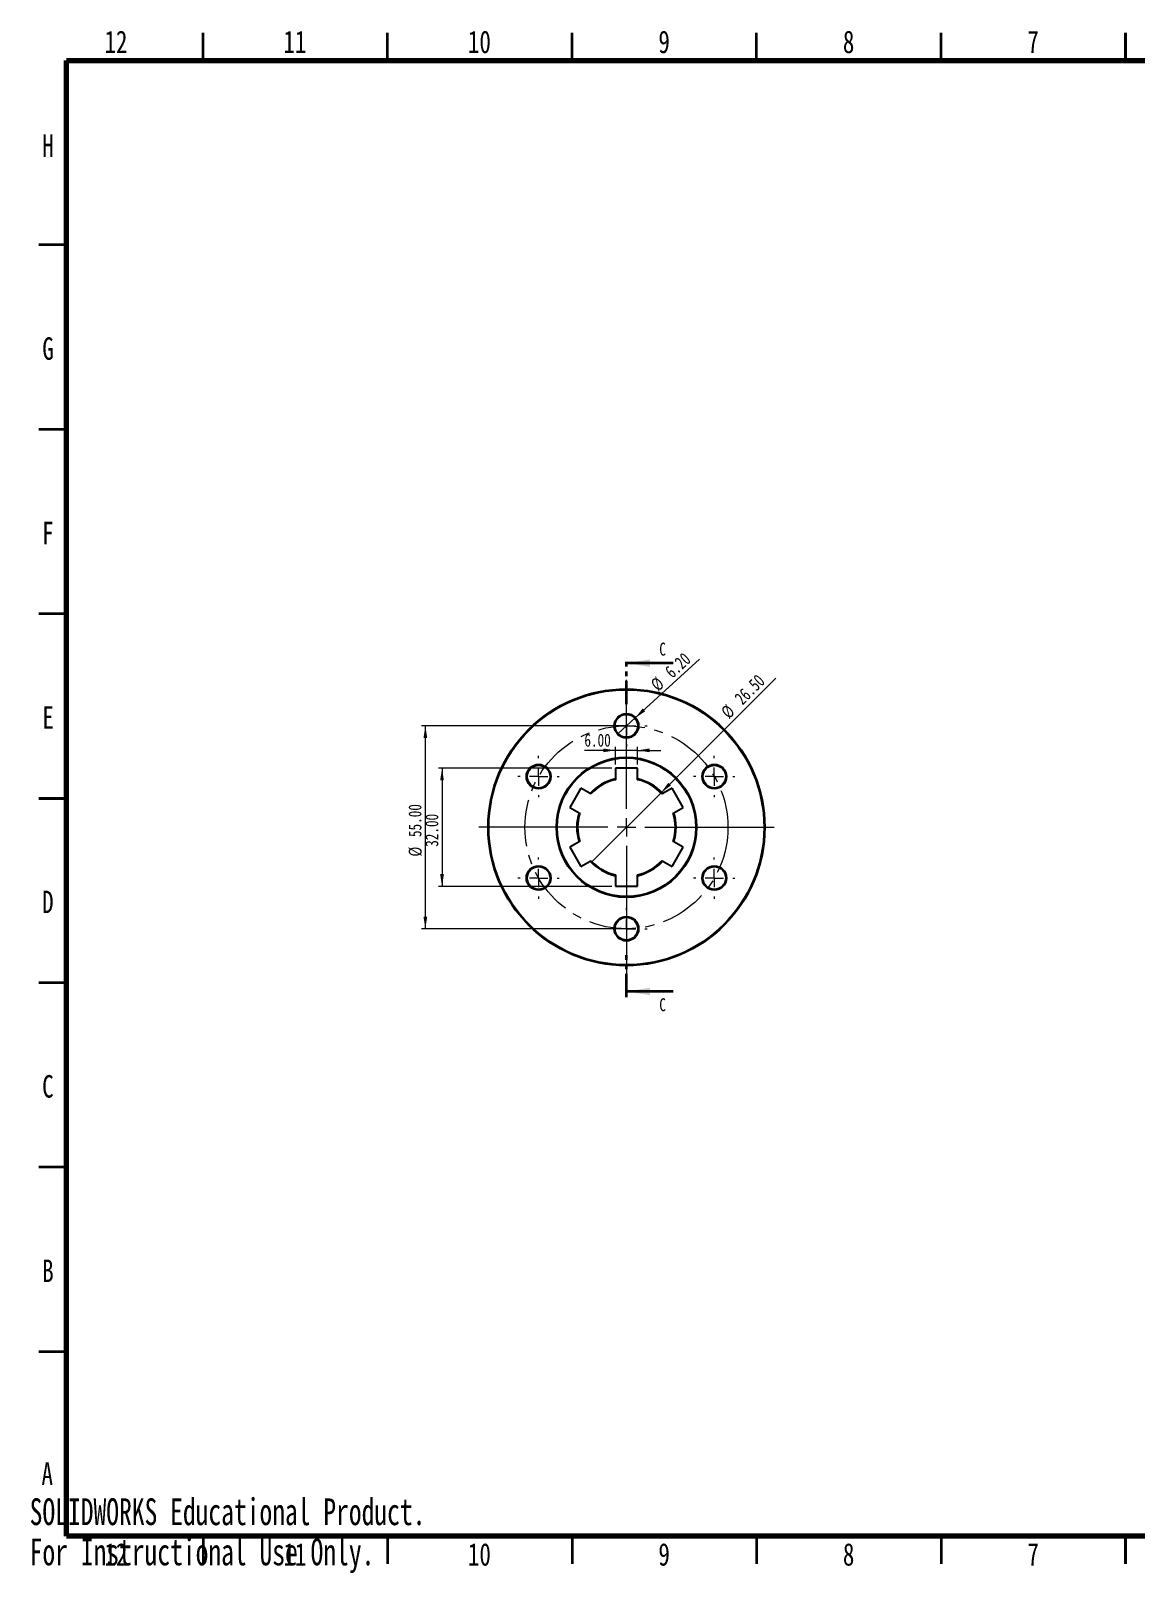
# Model space of a CAD drawing. Header units: millimetres. Extents: x 0 to 591, y 0 to 418.
# Drawn here: x 0.3 to 299.6, y 0 to 418 of the extents above; entities that cross this region are included whole.
import ezdxf

# ---------------------------------------------------------------- set-up
doc = ezdxf.new("R2010")
doc.units = ezdxf.units.MM
doc.linetypes.add('CENTERX2', pattern=[20.32, 12.7, -2.54, 2.54, -2.54])
doc.linetypes.add('PHANTOM', pattern=[12.7, 6.35, -1.27, 1.27, -1.27, 1.27, -1.27])
doc.styles.add('SLDTEXTSTYLE0', font='TXT', dxfattribs={"width": 0.75})
doc.styles.add('SLDTEXTSTYLE3', font='TXT', dxfattribs={"width": 0.7})
doc.dimstyles.new('SLDDIMSTYLE0', dxfattribs={"dimtxt": 3.5, "dimasz": 3.302, "dimexe": 0, "dimexo": 0.0625, "dimgap": 0.875, "dimtad": 1, "dimrnd": 1e-09, "dimzin": 4, "dimdsep": 46, "dimtxsty": 'SLDTEXTSTYLE0', "dimsah": 1, "dimcen": 0.09, "dimadec": 0, "dimazin": 1, "dimtfac": 1, "dimtofl": 0, "dimtmove": 0, "dimatfit": 3, "dimfxl": 1, "dimfrac": 2, "dimtolj": 1, "dimtzin": 12, "dimarcsym": 0})
doc.dimstyles.new('SLDDIMSTYLE1', dxfattribs={"dimtxt": 3.5, "dimasz": 3.302, "dimexe": 0, "dimexo": 0.0625, "dimgap": 0.875, "dimtad": 1, "dimrnd": 1e-09, "dimzin": 4, "dimdsep": 46, "dimtxsty": 'SLDTEXTSTYLE0', "dimsah": 1, "dimcen": 0.09, "dimadec": 0, "dimazin": 1, "dimtfac": 1, "dimtmove": 0, "dimatfit": 0, "dimfxl": 1, "dimfrac": 2, "dimtolj": 1, "dimtzin": 12, "dimarcsym": 0})
doc.dimstyles.new('SLDDIMSTYLE2', dxfattribs={"dimtxt": 3.5, "dimasz": 3.302, "dimexe": 0, "dimexo": 0.0625, "dimgap": 0.875, "dimtad": 1, "dimrnd": 1e-09, "dimzin": 4, "dimdsep": 46, "dimtxsty": 'SLDTEXTSTYLE0', "dimblk1": 'NONE', "dimsah": 1, "dimcen": 0, "dimadec": 0, "dimazin": 1, "dimtfac": 1, "dimtmove": 0, "dimatfit": 3, "dimldrblk": 'NONE', "dimfxl": 1, "dimfrac": 2, "dimtolj": 1, "dimtzin": 12, "dimarcsym": 0})

# ---------------------------------------------------------------- blocks, each defined once
blk = doc.blocks.new('_D')
at = {"color": 7, "linetype": 'Continuous', "lineweight": 0, "transparency": 16777216}
for p, q in [((160.73, 229.65), (106.23, 229.65)), ((107.23, 174.65), (107.23, 229.65)), ((160.73, 174.65), (106.23, 174.65))]:
    blk.add_line(p, q, dxfattribs=at)
at = {"color": 7, "linetype": 'Continuous', "lineweight": 18, "transparency": 16777216}
for points in [[(107.23, 229.65), (106.72, 226.35), (107.74, 226.35)], [(107.23, 174.65), (107.74, 177.95), (106.72, 177.95)]]:
    blk.add_solid(points, dxfattribs=at)
at = {"color": 7, "linetype": 'Continuous', "lineweight": 18, "transparency": 16777216, "char_height": 3.5, "attachment_point": 1, "rotation": 90, "style": 'SLDTEXTSTYLE0'}
for s, insert in [('55.00', (102.66, 199.51)), ('%%c', (102.72, 194.23))]:
    blk.add_mtext(s, dxfattribs=dict(at, insert=insert))
blk = doc.blocks.new('_D_1')
at = {"color": 7, "linetype": 'Continuous', "lineweight": 0, "transparency": 16777216}
for p, q in [((157.73, 218.15), (110.75, 218.15)), ((111.75, 218.15), (111.75, 186.15)), ((157.73, 186.15), (110.75, 186.15))]:
    blk.add_line(p, q, dxfattribs=at)
at = {"color": 7, "linetype": 'Continuous', "lineweight": 18, "transparency": 16777216}
for points in [[(111.75, 218.15), (111.24, 214.85), (112.25, 214.85)], [(111.75, 186.15), (112.25, 189.45), (111.24, 189.45)]]:
    blk.add_solid(points, dxfattribs=at)
at = {"color": 7, "linetype": 'Continuous', "lineweight": 18, "transparency": 16777216, "insert": (107.23, 196.87), "char_height": 3.5, "attachment_point": 1, "rotation": 90, "style": 'SLDTEXTSTYLE0'}
blk.add_mtext('32.00', dxfattribs=at)
blk = doc.blocks.new('_D_2')
at = {"color": 7, "linetype": 'Continuous', "lineweight": 0, "transparency": 16777216}
for p, q in [((158.73, 223.01), (150.33, 223.01)), ((158.73, 219.15), (158.73, 224.01)), ((164.73, 223.01), (158.73, 223.01)), ((164.73, 219.15), (164.73, 224.01)), ((164.73, 223.01), (171.08, 223.01))]:
    blk.add_line(p, q, dxfattribs=at)
at = {"color": 7, "linetype": 'Continuous', "lineweight": 18, "transparency": 16777216}
for points in [[(158.73, 223.01), (155.43, 223.52), (155.43, 222.5)], [(164.73, 223.01), (168.03, 222.5), (168.03, 223.52)]]:
    blk.add_solid(points, dxfattribs=at)
at = {"color": 7, "linetype": 'Continuous', "lineweight": 18, "transparency": 16777216, "insert": (150.33, 227.52), "char_height": 3.5, "attachment_point": 1, "style": 'SLDTEXTSTYLE0'}
blk.add_mtext('6.00', dxfattribs=at)
blk = doc.blocks.new('_D_3')
at = {"color": 7, "linetype": 'Continuous', "lineweight": 0, "transparency": 16777216}
for q in [(202.17, 242.6), (152.36, 192.78)]:
    blk.add_line((171.1, 211.52), q, dxfattribs=at)
at = {"color": 7, "linetype": 'Continuous', "lineweight": 18, "transparency": 16777216}
blk.add_solid([(171.1, 211.52), (173.79, 213.5), (173.07, 214.22)], dxfattribs=at)
at = {"color": 7, "linetype": 'Continuous', "lineweight": 18, "transparency": 16777216, "char_height": 3.5, "attachment_point": 1, "rotation": 45, "style": 'SLDTEXTSTYLE0'}
for s, insert in [('26.50', (190.72, 237.59)), ('%%c', (187.03, 233.82))]:
    blk.add_mtext(s, dxfattribs=dict(at, insert=insert))
blk = doc.blocks.new('_None')
blk = doc.blocks.new('_D_4')
at = {"color": 7, "linetype": 'Continuous', "lineweight": 0, "transparency": 16777216}
for q in [(181.55, 247.73), (159.44, 227.56)]:
    blk.add_line((164.02, 231.74), q, dxfattribs=at)
at = {"color": 7, "linetype": 'Continuous', "lineweight": 18, "transparency": 16777216}
blk.add_solid([(164.02, 231.74), (166.8, 233.59), (166.12, 234.34)], dxfattribs=at)
at = {"color": 7, "linetype": 'Continuous', "lineweight": 18, "transparency": 16777216, "char_height": 3.5, "attachment_point": 1, "rotation": 42.3566, "style": 'SLDTEXTSTYLE0'}
for s, insert in [('6.20', (171.81, 244.98)), ('%%c', (167.94, 241.39))]:
    blk.add_mtext(s, dxfattribs=dict(at, insert=insert))
blk = doc.blocks.new('SW_CENTERMARKSYMBOL_0')
at = {"color": 0, "linetype": 'Continuous', "lineweight": 18}
for p, q in [((0, 5), (0, 40)), ((-5, 0), (-40, 0)), ((0, 0), (-2.5, 0)), ((0, 0), (0, 2.5)), ((0, 0), (0, -2.5)), ((0, 0), (2.5, 0)), ((5, 0), (40, 0)), ((0, -5), (0, -40))]:
    blk.add_line(p, q, dxfattribs=at)
blk = doc.blocks.new('SW_CENTERMARKSYMBOL_1')
at = {"color": 0, "linetype": 'Continuous', "lineweight": 18}
for p, q in [((0, 5), (0, 5.6)), ((-5, 0), (-5.6, 0)), ((0, 0), (-2.5, 0)), ((0, 0), (0, 2.5)), ((0, 0), (0, -2.5)), ((0, 0), (2.5, 0)), ((5, 0), (5.6, 0)), ((0, -5), (0, -5.6))]:
    blk.add_line(p, q, dxfattribs=at)
blk = doc.blocks.new('SW_CENTERMARKSYMBOL_2')
at = {"color": 0, "linetype": 'Continuous', "lineweight": 18}
for p, q in [((0, 5), (0, 5.6)), ((-5, 0), (-5.6, 0)), ((0, 0), (-2.5, 0)), ((0, 0), (0, 2.5)), ((0, 0), (0, -2.5)), ((0, 0), (2.5, 0)), ((5, 0), (5.6, 0)), ((0, -5), (0, -5.6))]:
    blk.add_line(p, q, dxfattribs=at)
blk = doc.blocks.new('SW_CENTERMARKSYMBOL_3')
at = {"color": 0, "linetype": 'Continuous', "lineweight": 18}
for p, q in [((0, 5), (0, 5.6)), ((-5, 0), (-5.6, 0)), ((0, 0), (-2.5, 0)), ((0, 0), (0, 2.5)), ((0, 0), (0, -2.5)), ((0, 0), (2.5, 0)), ((5, 0), (5.6, 0)), ((0, -5), (0, -5.6))]:
    blk.add_line(p, q, dxfattribs=at)
blk = doc.blocks.new('SW_CENTERMARKSYMBOL_4')
at = {"color": 0, "linetype": 'Continuous', "lineweight": 18}
for p, q in [((0, 5), (0, 5.6)), ((-5, 0), (-5.6, 0)), ((0, 0), (-2.5, 0)), ((0, 0), (0, 2.5)), ((0, 0), (0, -2.5)), ((0, 0), (2.5, 0)), ((5, 0), (5.6, 0)), ((0, -5), (0, -5.6))]:
    blk.add_line(p, q, dxfattribs=at)
blk = doc.blocks.new('SW_CENTERMARKSYMBOL_5')
at = {"color": 0, "linetype": 'Continuous', "lineweight": 18}
for p, q in [((0, 5), (0, 5.6)), ((-5, 0), (-5.6, 0)), ((0, 0), (-2.5, 0)), ((0, 0), (0, 2.5)), ((0, 0), (0, -2.5)), ((0, 0), (2.5, 0)), ((5, 0), (5.6, 0)), ((0, -5), (0, -5.6))]:
    blk.add_line(p, q, dxfattribs=at)
blk = doc.blocks.new('SW_CENTERMARKSYMBOL_6')
at = {"color": 0, "linetype": 'Continuous', "lineweight": 18}
for p, q in [((0, 5), (0, 5.6)), ((-5, 0), (-5.6, 0)), ((0, 0), (-2.5, 0)), ((0, 0), (0, 2.5)), ((0, 0), (0, -2.5)), ((0, 0), (2.5, 0)), ((5, 0), (5.6, 0)), ((0, -5), (0, -5.6))]:
    blk.add_line(p, q, dxfattribs=at)

msp = doc.modelspace()

# ---------------------------------------------------------------- linework, layer by layer
at = {"color": 7, "linetype": 'Continuous', "lineweight": 35}
for p, q in [((47, 410), (47, 417.5)), ((97, 410), (97, 417.5)), ((147, 410), (147, 417.5)), ((197, 410), (197, 417.5)), ((247, 410), (247, 417.5)), ((297, 417.5), (297, 410)), ((297, 410), (297, 417.5)), ((10, 360), (2.5, 360)), ((10, 310), (2.5, 310)), ((10, 260), (2.5, 260)), ((174.428, 246.653), (161.728, 246.653)), ((2.5, 210), (10, 210)), ((10, 210), (2.5, 210)), ((10, 160), (2.5, 160)), ((174.428, 157.653), (161.728, 157.653)), ((10, 110), (2.5, 110)), ((10, 60), (2.5, 60)), ((47, 10), (47, 2.5)), ((97, 10), (97, 2.5)), ((147, 10), (147, 2.5)), ((197, 10), (197, 2.5)), ((247, 10), (247, 2.5)), ((297, 2.5), (297, 10)), ((297, 10), (297, 2.5))]:
    msp.add_line(p, q, dxfattribs=at)
at = {"color": 7, "linetype": 'Continuous', "lineweight": 70}
for p, q in [((10, 10), (10, 410)), ((10, 410), (584, 410)), ((584, 10), (10, 10))]:
    msp.add_line(p, q, dxfattribs=at)
at = {"color": 7, "linetype": 'PHANTOM', "lineweight": 35}
for p, q in [((161.728, 235.54), (161.728, 248.24)), ((161.728, 156.065), (161.728, 168.772))]:
    msp.add_line(p, q, dxfattribs=at)
at = {"color": 7, "linetype": 'Continuous', "lineweight": 25}
for p, q in [((164.728, 218.153), (158.728, 218.153)), ((158.728, 218.153), (158.728, 215.264)), ((164.728, 215.264), (164.728, 218.153)), ((149.371, 212.751), (146.371, 207.555)), ((151.873, 211.306), (149.371, 212.751)), ((174.084, 212.751), (171.582, 211.306)), ((177.084, 207.555), (174.084, 212.751)), ((146.371, 207.555), (148.873, 206.11)), ((174.582, 206.11), (177.084, 207.555)), ((148.873, 198.195), (146.371, 196.751)), ((146.371, 196.751), (149.371, 191.555)), ((174.084, 191.555), (177.084, 196.751)), ((177.084, 196.751), (174.582, 198.195)), ((149.371, 191.555), (151.873, 192.999)), ((171.582, 192.999), (174.084, 191.555)), ((158.728, 189.042), (158.728, 186.153)), ((164.728, 186.153), (164.728, 189.042)), ((158.728, 186.153), (164.728, 186.153))]:
    msp.add_line(p, q, dxfattribs=at)
for centre, radius in [((161.728, 202.153), 37.5), ((161.728, 202.153), 37.3), ((161.728, 229.653), 3.3), ((161.728, 229.653), 3.1), ((137.912, 215.903), 3.3), ((137.912, 215.903), 3.1), ((161.728, 202.153), 19), ((161.728, 202.153), 18.8), ((185.544, 215.903), 3.3), ((185.544, 215.903), 3.1), ((137.912, 188.403), 3.3), ((137.912, 188.403), 3.1), ((185.544, 188.403), 3.3), ((185.544, 188.403), 3.1), ((161.728, 174.653), 3.3), ((161.728, 174.653), 3.1)]:
    msp.add_circle(centre, radius, dxfattribs=at)
at = {"color": 7, "linetype": 'CENTERX2', "lineweight": 18}
msp.add_circle((161.728, 202.153), 27.5, dxfattribs=at)
at = {"color": 7, "linetype": 'Continuous', "lineweight": 25}
for radius, start, end in [(13.45, 102.88814, 137.11186), (13.25, 103.0861, 136.9139), (13.45, 42.88814, 77.11186), (13.25, 43.0861, 76.9139), (13.45, 162.88814, 197.11186), (13.25, 163.0861, 196.9139), (13.25, 343.0861, 16.9139), (13.45, 342.88814, 17.11186), (13.45, 222.88814, 257.11186), (13.25, 223.0861, 256.9139), (13.25, 283.0861, 316.9139), (13.45, 282.88814, 317.11186)]:
    msp.add_arc((161.728, 202.153), radius, start, end, dxfattribs=at)
for points in [[(158.728, 215.264), (158.728, 215.196), (158.728, 215.127), (158.728, 215.059)], [(164.728, 215.059), (164.728, 215.127), (164.728, 215.196), (164.728, 215.264)], [(152.051, 211.204), (151.992, 211.238), (151.932, 211.272), (151.873, 211.306)], [(171.582, 211.306), (171.523, 211.272), (171.464, 211.238), (171.405, 211.204)], [(148.873, 206.11), (148.932, 206.076), (148.992, 206.042), (149.051, 206.008)], [(174.405, 206.008), (174.464, 206.042), (174.523, 206.076), (174.582, 206.11)], [(149.051, 198.298), (148.992, 198.264), (148.932, 198.229), (148.873, 198.195)], [(174.582, 198.195), (174.523, 198.229), (174.464, 198.264), (174.405, 198.298)], [(151.873, 192.999), (151.932, 193.033), (151.992, 193.068), (152.051, 193.102)], [(171.405, 193.102), (171.464, 193.068), (171.523, 193.033), (171.582, 192.999)], [(158.728, 189.247), (158.728, 189.178), (158.728, 189.11), (158.728, 189.042)], [(164.728, 189.042), (164.728, 189.11), (164.728, 189.178), (164.728, 189.247)]]:
    msp.add_open_spline(points, degree=3, dxfattribs=at)
at = {"color": 7, "linetype": 'Continuous', "lineweight": 35}
for points in [[(161.728, 246.653), (168.078, 245.637), (168.078, 247.669)], [(161.728, 157.653), (168.078, 156.637), (168.078, 158.669)]]:
    msp.add_solid(points, dxfattribs=at)

# ---------------------------------------------------------------- block references
at = {"color": 7, "linetype": 'Continuous', "lineweight": 0}
for name, p in [('SW_CENTERMARKSYMBOL_0', (161.728, 202.153)), ('SW_CENTERMARKSYMBOL_1', (161.728, 229.653)), ('SW_CENTERMARKSYMBOL_6', (137.912, 215.903)), ('SW_CENTERMARKSYMBOL_2', (185.544, 215.903)), ('SW_CENTERMARKSYMBOL_5', (137.912, 188.403)), ('SW_CENTERMARKSYMBOL_3', (185.544, 188.403)), ('SW_CENTERMARKSYMBOL_4', (161.728, 174.653))]:
    msp.add_blockref(name, p, dxfattribs=at)

# ---------------------------------------------------------------- texts
at = {"color": 7, "linetype": 'Continuous', "lineweight": 0, "char_height": 6.096, "attachment_point": 2, "style": 'SLDTEXTSTYLE0'}
for s, insert in [('12', (23.377, 418.114)), ('11', (71.877, 418.114)), ('10', (121.877, 418.114)), ('9', (171.939, 418.114)), ('8', (221.939, 418.114)), ('7', (271.939, 418.114)), ('H', (4.985, 389.976)), ('G', (4.981, 334.976)), ('F', (4.937, 284.976)), ('E', (5.011, 234.976)), ('D', (4.93, 184.976)), ('C', (4.937, 134.976)), ('B', (4.953, 84.976)), ('A', (4.757, 29.976)), ('12', (23.377, 8.114)), ('11', (71.877, 8.114)), ('10', (121.877, 8.114)), ('9', (171.939, 8.114)), ('8', (221.939, 8.114)), ('7', (271.939, 8.114))]:
    msp.add_mtext(s, dxfattribs=dict(at, insert=insert))
at = {"color": 7, "linetype": 'Continuous', "attachment_point": 1}
for s, insert, char_height, style in [('C', (170.637, 252.209), 3.5, 'SLDTEXTSTYLE0'), ('C', (170.637, 155.803), 3.5, 'SLDTEXTSTYLE0'), ('SOLIDWORKS Educational Product.', (0, 20.265), 7.266, 'SLDTEXTSTYLE3'), ('For Instructional Use Only.', (0, 9.366), 7.266, 'SLDTEXTSTYLE3')]:
    msp.add_mtext(s, dxfattribs=dict(at, insert=insert, char_height=char_height, style=style))

# ---------------------------------------------------------------- dimensions: what is measured, and where the dimension line sits
at = {"color": 7, "linetype": 'Continuous', "lineweight": 18}
for p1, p2, picture, middle in [((159.437, 227.564), (164.019, 231.741), '_D_4', (176.401, 243.031)), ((152.359, 192.784), (171.097, 211.522), '_D_3', (196.25, 236.675))]:
    dim = msp.add_diameter_dim_2p(p1=p1, p2=p2, dimstyle='SLDDIMSTYLE2', dxfattribs=at)
    dim.commit()
    dim.dimension.update_dxf_attribs({"geometry": picture, "text_midpoint": middle, "dimtype": 163})
dim = msp.add_linear_dim(base=(107.228, 229.653), p1=(161.728, 174.653), p2=(161.728, 229.653), angle=90, text='%%c<>', dimstyle='SLDDIMSTYLE0', dxfattribs=at)
dim.commit()
dim.dimension.update_dxf_attribs({"geometry": '_D', "text_midpoint": (107.228, 202.688), "dimtype": 160})
dim = msp.add_linear_dim(base=(158.728, 223.013), p1=(164.728, 218.153), p2=(158.728, 218.153), dimstyle='SLDDIMSTYLE1', dxfattribs=at)
dim.commit()
dim.dimension.update_dxf_attribs({"geometry": '_D_2', "text_midpoint": (154.859, 223.013), "dimtype": 160})
dim = msp.add_linear_dim(base=(111.746, 186.153), p1=(158.728, 218.153), p2=(158.728, 186.153), angle=90, dimstyle='SLDDIMSTYLE0', dxfattribs=at)
dim.commit()
dim.dimension.update_dxf_attribs({"geometry": '_D_1', "text_midpoint": (111.746, 202.688), "dimtype": 160})

doc.saveas('drawing.dxf')
